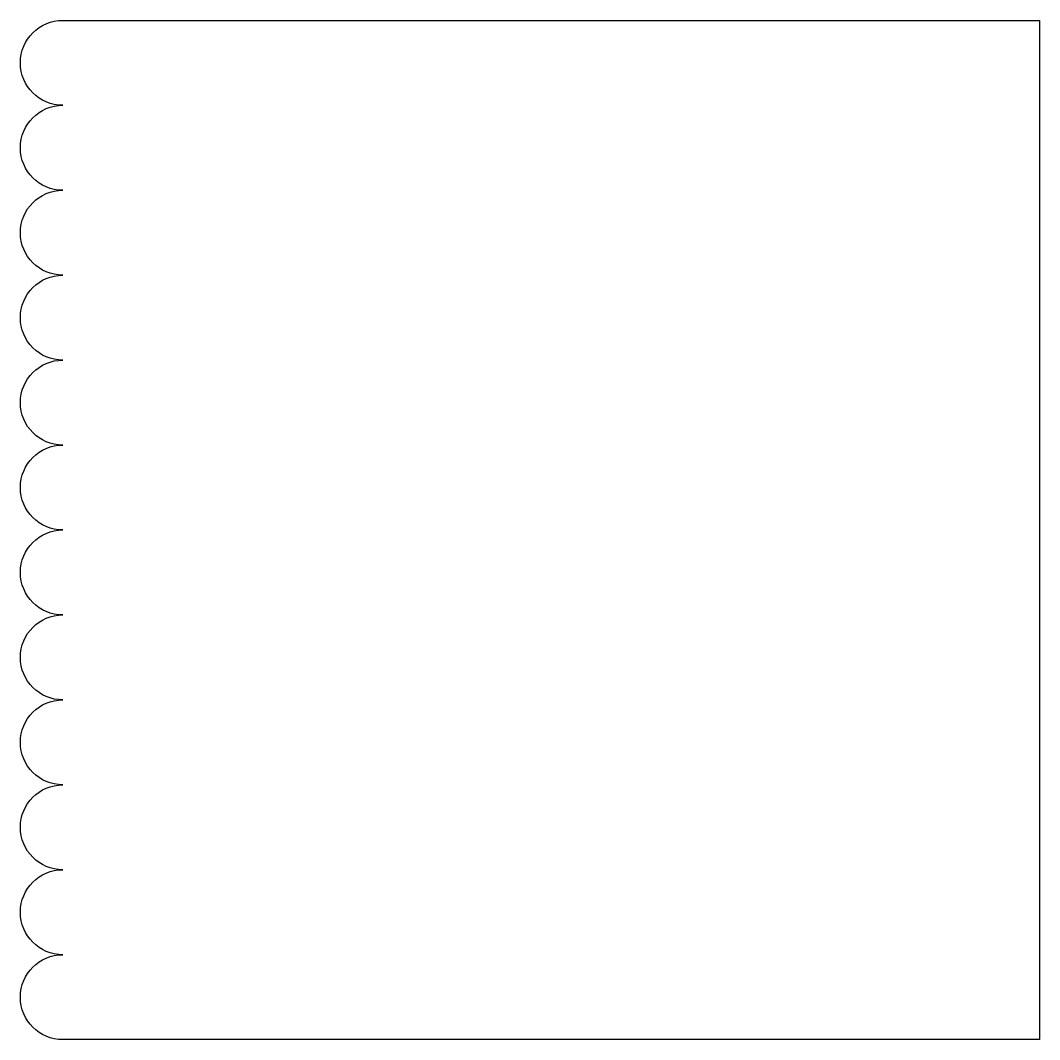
# Model space of a CAD drawing. Header units: centimetres. Extents: x -10.9 to 10.9, y -10.9 to 10.9.
import ezdxf

# ---------------------------------------------------------------- set-up
doc = ezdxf.new("R2010")
doc.units = ezdxf.units.CM
doc.header["$MEASUREMENT"] = 0
doc.layers.add('Camada 1', color=7, linetype='Continuous')

msp = doc.modelspace()

# ---------------------------------------------------------------- linework, layer by layer
at = {"layer": 'Camada 1'}
msp.add_open_spline([(-10.00737, 10.91714), (-10.50982, 10.91714), (-10.91714, 10.50982), (-10.91714, 10.00737), (-10.91714, 10.00737), (-10.91714, 9.50492), (-10.50982, 9.0976), (-10.00737, 9.0976), (-10.00737, 9.0976), (-10.50982, 9.0976), (-10.91714, 8.69031), (-10.91714, 8.18786), (-10.91714, 8.18786), (-10.91714, 7.68541), (-10.50981, 7.27809), (-10.00737, 7.27809), (-10.00737, 7.27809), (-10.50982, 7.27809), (-10.91714, 6.87077), (-10.91714, 6.36832), (-10.91714, 6.36832), (-10.91714, 5.86587), (-10.50981, 5.45855), (-10.00737, 5.45855), (-10.00737, 5.45855), (-10.50982, 5.45855), (-10.91714, 5.05125), (-10.91714, 4.54881), (-10.91714, 4.54881), (-10.91714, 4.04637), (-10.50981, 3.63904), (-10.00737, 3.63904), (-10.00737, 3.63904), (-10.50982, 3.63904), (-10.91714, 3.23174), (-10.91714, 2.7293), (-10.91714, 2.7293), (-10.91714, 2.22686), (-10.50981, 1.81953), (-10.00737, 1.81953), (-10.00737, 1.81953), (-10.50982, 1.81953), (-10.91714, 1.4122), (-10.91714, 0.90976), (-10.91714, 0.90976), (-10.91714, 0.40732), (-10.50981, -0.00001), (-10.00737, -0.00001), (-10.00737, -0.00001), (-10.50982, -0.00001), (-10.91714, -0.40731), (-10.91714, -0.90976), (-10.91714, -0.90976), (-10.91714, -1.41223), (-10.50981, -1.81953), (-10.00737, -1.81953), (-10.00737, -1.81953), (-10.50982, -1.81953), (-10.91714, -2.22683), (-10.91714, -2.7293), (-10.91714, -2.7293), (-10.91714, -3.23177), (-10.50981, -3.63907), (-10.00737, -3.63907), (-10.00737, -3.63907), (-10.50982, -3.63904), (-10.91714, -4.04637), (-10.91714, -4.54881), (-10.91714, -4.54881), (-10.91714, -5.05128), (-10.50981, -5.45858), (-10.00737, -5.45858), (-10.00737, -5.45858), (-10.50982, -5.45858), (-10.91714, -5.86588), (-10.91714, -6.36835), (-10.91714, -6.36835), (-10.91714, -6.87082), (-10.50981, -7.27812), (-10.00737, -7.27812), (-10.00737, -7.27812), (-10.50982, -7.27809), (-10.91714, -7.68542), (-10.91714, -8.18786), (-10.91714, -8.18786), (-10.91714, -8.69033), (-10.50981, -9.09763), (-10.00737, -9.09763), (-10.00737, -9.09763), (-10.50982, -9.09763), (-10.91714, -9.50493), (-10.91714, -10.0074), (-10.91714, -10.0074), (-10.91714, -10.50987), (-10.50981, -10.91717), (-10.00737, -10.91717), (-10.00737, -10.91717), (-10.00737, -10.91717), (10.91717, -10.91717), (10.91717, -10.91717), (10.91717, -10.91717), (10.91717, -10.91717), (10.91717, 10.91714), (10.91717, 10.91714), (10.91717, 10.91714), (10.91717, 10.91714), (-10.00737, 10.91714), (-10.00737, 10.91714)], degree=3, knots=[0, 0, 0, 0, 0.03571429, 0.03571429, 0.03571429, 0.03571429, 0.07142857, 0.07142857, 0.07142857, 0.07142857, 0.10714286, 0.10714286, 0.10714286, 0.10714286, 0.14285714, 0.14285714, 0.14285714, 0.14285714, 0.17857143, 0.17857143, 0.17857143, 0.17857143, 0.21428571, 0.21428571, 0.21428571, 0.21428571, 0.25, 0.25, 0.25, 0.25, 0.28571429, 0.28571429, 0.28571429, 0.28571429, 0.32142857, 0.32142857, 0.32142857, 0.32142857, 0.35714286, 0.35714286, 0.35714286, 0.35714286, 0.39285714, 0.39285714, 0.39285714, 0.39285714, 0.42857143, 0.42857143, 0.42857143, 0.42857143, 0.46428571, 0.46428571, 0.46428571, 0.46428571, 0.5, 0.5, 0.5, 0.5, 0.53571429, 0.53571429, 0.53571429, 0.53571429, 0.57142857, 0.57142857, 0.57142857, 0.57142857, 0.60714286, 0.60714286, 0.60714286, 0.60714286, 0.64285714, 0.64285714, 0.64285714, 0.64285714, 0.67857143, 0.67857143, 0.67857143, 0.67857143, 0.71428571, 0.71428571, 0.71428571, 0.71428571, 0.75, 0.75, 0.75, 0.75, 0.78571429, 0.78571429, 0.78571429, 0.78571429, 0.82142857, 0.82142857, 0.82142857, 0.82142857, 0.85714286, 0.85714286, 0.85714286, 0.85714286, 0.89285714, 0.89285714, 0.89285714, 0.89285714, 0.92857143, 0.92857143, 0.92857143, 0.92857143, 1, 1, 1, 1], dxfattribs=at)

doc.saveas('drawing.dxf')
